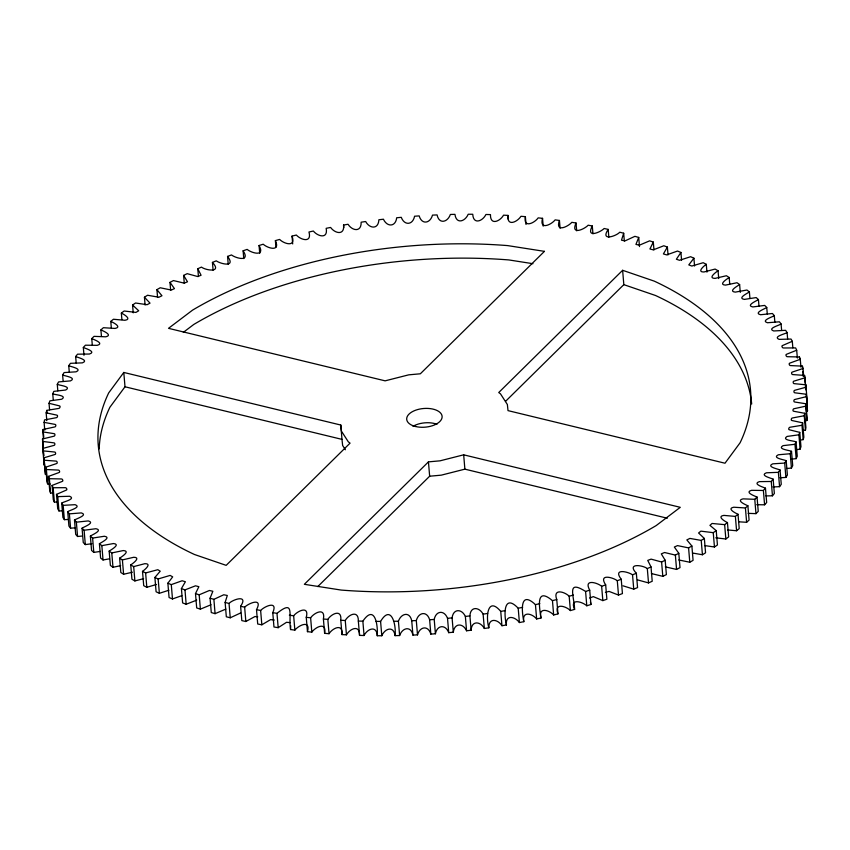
<?xml version="1.0" encoding="UTF-8"?>
<svg xmlns="http://www.w3.org/2000/svg" width="850" height="850" viewBox="0 0 850 850"><rect width="100%" height="100%" fill="white"/><g stroke="black" fill="none" stroke-linecap="round" stroke-linejoin="round"><path stroke-width="1.27" d="M42.521 438.983L43.701 455.749L42.521 438.983L53.805 436.231C55.176 436.358 55.409 433.436 53.943 433.627L42.883 431.906L43.116 429.462L54.57 426.987C55.898 427.157 56.44 424.256 54.942 424.373L44.094 422.365L44.54 419.921L56.153 417.722C57.439 417.934 58.268 415.066 56.748 415.108L46.155 412.824L46.814 410.38L58.544 408.467C59.776 408.701 60.892 405.886 59.362 405.854L49.034 403.293L49.906 400.849L61.731 399.224C67.798 395.367 54.581 394.91 52.742 393.784L53.826 391.361L65.716 390.022C72.069 386.463 59.181 385.433 57.279 384.338L58.565 381.926L70.497 380.885C77.095 377.623 64.621 376.04 62.613 374.967L64.101 372.576L76.054 371.822C82.854 368.879 70.879 366.743 68.744 365.681L70.433 363.322L82.376 362.865C89.335 360.251 77.934 357.584 75.65 356.511L77.541 354.184L89.441 354.036C96.517 351.741 85.776 348.585 83.332 347.48L85.414 345.196L97.251 345.334C104.401 343.389 94.382 339.756 91.757 338.608L94.031 336.356L105.782 336.802C112.954 335.187 103.711 331.128 100.916 329.906L103.371 327.707L115.005 328.44C122.166 327.154 113.762 322.724 110.787 321.396L113.422 319.249L124.918 320.28C132.016 319.313 124.483 314.553 121.348 313.098L124.153 311.004L135.904 312.407L138.709 310.781L132.568 305.022L135.543 303.004L147.093 304.704L150.025 303.142L144.436 297.203L147.571 295.248L158.897 297.245L161.957 295.747L156.921 289.648L160.214 287.767L171.286 290.052L174.452 288.628L169.989 282.381L173.432 280.564L184.227 283.146L187.499 281.796L183.621 275.4L187.191 273.668L197.689 276.537L201.067 275.262L197.784 268.738L201.482 267.091C205.562 270.417 222.53 273.105 212.436 262.406L216.261 260.844C220.639 263.999 236.279 267.782 227.566 256.413L231.498 254.936C235.864 258.336 250.686 262.299 243.121 250.782L247.159 249.39C251.536 253.087 265.498 257.104 259.069 245.512L263.213 244.216C267.612 248.274 280.681 252.206 275.389 240.614L279.618 239.424C284.027 243.897 296.214 247.605 292.039 236.119L296.342 235.025C300.751 239.966 312.088 243.334 308.975 232.008L313.353 231.03C317.719 236.491 328.281 239.381 326.166 228.321L330.597 227.439C334.868 233.463 344.749 235.779 343.57 225.038L348.054 224.273C352.166 230.892 361.484 232.528 361.154 222.19L365.67 221.521C369.548 228.767 378.431 229.659 378.877 219.768L383.424 219.215C386.984 227.077 395.579 227.184 396.695 217.77L401.274 217.334C404.419 225.834 412.866 225.101 414.577 216.229L419.167 215.9C421.812 225.016 430.27 223.444 432.491 215.124L437.07 214.912C439.121 224.623 447.737 222.222 450.373 214.455L454.941 214.359C456.312 224.644 465.237 221.436 468.201 214.242L472.749 214.264C473.333 225.069 482.726 221.117 485.934 214.487L490.461 214.614C490.174 225.898 500.14 221.255 503.54 215.167L508.013 215.411C506.781 227.109 517.438 221.882 520.965 216.293L525.385 216.654C523.133 228.692 534.565 222.987 538.178 217.866L542.544 218.333L543.203 226.153M806.299 394.251L807.479 411.017L806.299 394.251L795.037 392.828C793.613 393.082 793.528 390.161 794.941 390.235L806.034 387.217L805.832 384.806L794.399 383.669C793.018 383.977 792.625 381.076 794.07 381.098L804.95 377.814L804.536 375.424L792.954 374.584C791.616 374.935 790.925 372.087 792.391 372.034L803.027 368.507L802.4 366.138L790.691 365.585C789.416 365.978 788.418 363.194 789.905 363.078L800.275 359.295L799.436 356.968L787.631 356.713C786.399 357.138 785.113 354.439 786.622 354.237L796.694 350.221L795.643 347.926L783.764 347.979C782.574 348.415 781.023 345.822 782.531 345.536L792.296 341.296L791.042 339.044L779.11 339.384C772.501 336.589 785.474 333.954 787.089 332.541L785.634 330.331L773.681 330.969C766.827 328.504 779.386 325.369 781.086 323.967L779.429 321.81L767.486 322.745C760.442 320.62 772.501 316.997 774.297 315.605L772.438 313.501L760.527 314.734C753.334 312.949 764.819 308.869 766.742 307.466L764.692 305.416L752.834 306.946C745.535 305.511 756.362 301.006 758.434 299.561L756.192 297.585L744.419 299.402C737.067 298.308 747.161 293.42 749.392 291.933L746.959 290.02L735.303 292.124C727.929 291.369 737.247 286.131 739.628 284.569L737.024 282.731L725.507 285.111C718.154 284.697 726.633 279.172 729.183 277.504L726.399 275.74L715.041 278.396C707.763 278.311 715.349 272.542 718.059 270.746L715.105 269.067L703.938 271.989C696.777 272.212 703.449 266.262 706.286 264.308L703.184 262.714L691.826 266.039L688.787 264.902L693.908 258.209L690.636 256.7L679.532 260.291L676.377 259.239L680.924 252.461L677.514 251.048L666.676 254.894L663.414 253.927L667.378 247.074L663.829 245.756L653.289 249.857L649.921 248.976L653.31 242.069L649.623 240.847L639.391 245.183L635.938 244.396L638.722 237.447L634.918 236.332L625.026 240.89L621.499 240.189L623.677 233.219L619.756 232.209C616.282 236.162 599.962 241.634 608.186 229.404L604.159 228.491C600.366 232.326 585.544 238.648 592.291 225.994L588.168 225.197C584.428 229.256 570.435 235.641 576.034 223.008L571.816 222.317C568.119 226.674 554.986 232.964 559.438 220.458L555.135 219.874C551.48 224.581 539.208 230.648 542.544 218.333M806.278 396.684L794.984 399.436C793.624 399.309 793.39 402.231 794.856 402.039L805.917 403.761L805.683 406.194L794.219 408.68C792.901 408.499 792.359 411.411 793.857 411.283L804.695 413.291L804.249 415.735L792.646 417.934C791.361 417.733 790.532 420.601 792.051 420.548L802.644 422.843L801.986 425.276L790.256 427.199C789.013 426.966 787.897 429.771 789.438 429.813L799.754 432.374L798.894 434.807L787.068 436.443C780.991 440.289 794.219 440.746 796.046 441.873L794.973 444.295L783.073 445.644C776.719 449.204 789.607 450.234 791.52 451.329L790.234 453.73L778.303 454.782C771.704 458.044 784.178 459.627 786.186 460.7L784.699 463.08L772.746 463.834C765.946 466.777 777.92 468.913 780.056 469.986L778.366 472.334L766.424 472.791C759.464 475.416 770.865 478.072 773.149 479.145L771.258 481.472L759.347 481.631C752.271 483.916 763.024 487.082 765.468 488.176L763.385 490.471L751.538 490.322C744.398 492.277 754.418 495.911 757.042 497.059L754.768 499.301L743.017 498.865C735.845 500.48 745.078 504.539 747.883 505.761L745.418 507.96L733.784 507.216C726.633 508.502 735.037 512.943 738.013 514.271L735.378 516.418L723.881 515.387C716.784 516.343 724.306 521.103 727.451 522.569L724.636 524.652L712.066 523.472L709.941 525.353L716.221 530.634L713.246 532.663L700.867 531.154L698.583 532.992L704.352 538.454L701.218 540.419L689.903 538.411L686.843 539.909L691.879 546.008L688.585 547.899L677.514 545.604L674.347 547.028L678.799 553.286L675.367 555.093L664.572 552.511L661.3 553.871L665.178 560.256L661.597 561.988L651.1 559.13L647.732 560.405L651.015 566.918L647.307 568.576C643.227 565.25 626.269 562.551 636.352 573.251L632.528 574.823C628.161 571.668 612.521 567.885 621.233 579.243L617.291 580.72C612.935 577.32 598.113 573.367 605.678 584.885L601.63 586.266C597.263 582.569 583.302 578.563 589.719 590.155L585.586 591.441C566.334 579.328 574.048 595.287 574.611 609.386L570.382 610.576C565.972 606.103 553.786 602.395 557.961 613.881L553.658 614.975C549.249 610.034 537.912 606.666 541.025 617.992L536.648 618.97C532.281 613.509 521.719 610.619 523.834 621.679L519.403 622.561C515.132 616.537 505.251 614.221 506.43 624.963L501.946 625.727C497.834 619.108 488.516 617.472 488.846 627.81L484.33 628.479C480.452 621.233 471.569 620.341 471.123 630.232L466.576 630.785C463.016 622.923 454.421 622.816 453.305 632.23L448.726 632.666C445.581 624.166 437.134 624.899 435.423 633.771L430.833 634.1C428.188 624.984 419.73 626.556 417.509 634.876L412.93 635.088C410.879 625.377 402.263 627.778 399.627 635.545L395.059 635.641C393.688 625.356 384.763 628.564 381.799 635.758L377.251 635.736C376.667 624.931 367.274 628.883 364.066 635.513L359.539 635.386C359.826 624.102 349.86 628.745 346.46 634.833L341.987 634.589C343.219 622.891 332.562 628.118 329.035 633.707L324.615 633.346C326.868 621.308 315.435 627.013 311.822 632.134L307.456 631.667C310.792 619.352 298.52 625.419 294.865 630.126L290.562 629.542C288.267 615.166 295.216 598.719 276.983 613.349L272.765 612.648C278.364 600.026 264.361 606.401 260.631 610.47L256.509 609.662C263.256 597.008 248.434 603.341 244.641 607.176L240.614 606.263C248.827 594.033 232.518 599.505 229.043 603.457L225.123 602.438L227.301 595.468L223.762 594.777L213.881 599.335L210.067 598.219L212.851 591.271L209.408 590.484L199.176 594.809L195.489 593.597L198.868 586.691L195.511 585.809L184.971 589.9L181.411 588.582L185.385 581.74L182.123 580.763L171.286 584.619L167.875 583.206L172.678 576.852L170.127 575.418L158.153 578.956L154.891 577.458L160.225 571.2L157.824 569.702L145.616 572.953L142.502 571.359C145.35 569.394 152.023 563.454 144.861 563.678L133.684 566.599L130.741 564.921C133.439 563.125 141.036 557.356 133.758 557.271L122.4 559.916L119.616 558.163C122.166 556.495 130.645 550.959 123.293 550.556L111.775 552.936L109.161 551.097C111.552 549.525 120.87 544.287 113.496 543.543L101.841 545.647L99.407 543.734C101.628 542.247 111.733 537.349 104.369 536.254L92.608 538.071L90.366 536.095C92.427 534.661 103.254 530.156 95.954 528.711L84.108 530.241L82.057 528.201C83.98 526.798 95.455 522.707 88.262 520.923L76.362 522.166L74.492 520.062C76.298 518.67 88.358 515.047 81.313 512.911L69.371 513.857L67.713 511.7C69.402 510.297 81.961 507.163 75.119 504.688L63.166 505.336L61.71 503.126C63.325 501.702 76.298 499.078 69.679 496.272L57.758 496.623L56.504 494.371L66.268 490.131C67.777 489.834 66.215 487.252 65.025 487.688L53.146 487.741L52.105 485.435L62.178 481.429C63.686 481.228 62.401 478.529 61.168 478.943L49.364 478.699L48.524 476.361L58.884 472.589C60.382 472.462 59.383 469.678 58.108 470.071L46.389 469.529L45.773 467.16L56.398 463.632C57.874 463.579 57.173 460.732 55.845 461.082L44.264 460.243L43.849 457.853L54.729 454.569C56.164 454.591 55.771 451.69 54.4 451.998L42.957 450.861L42.766 448.449L53.858 445.432C55.271 445.506 55.186 442.584 53.763 442.839L42.5 441.405M290.562 629.542L290.7 625.738M541.025 617.992C538.985 605.529 536.127 586.925 552.457 600.631L556.761 599.548C552.585 588.051 564.761 591.77 569.181 596.232L573.41 595.043M804.344 421.09L806.884 420.538L807.117 418.094L805.917 403.761M523.834 621.679C521.401 609.694 520.179 590.304 535.447 604.637L539.824 603.649M802.878 430.567L805.46 430.079L805.906 427.635L804.695 413.291M506.43 624.963C503.604 613.456 504.007 593.289 518.202 608.228L522.633 607.346M800.583 440.045L803.186 439.62L803.845 437.176L802.644 422.843M488.846 627.81C485.594 616.792 487.645 595.871 500.746 611.394L501.946 625.727M796.153 449.692L800.094 449.151L800.966 446.707L799.754 432.374M471.123 630.232L469.922 615.899C470.358 605.997 479.241 606.9 483.119 614.136L484.33 628.479M791.414 459.17L796.174 458.639L797.258 456.216L796.046 441.873M453.305 632.23L452.094 617.886C453.22 608.483 461.816 608.579 465.364 616.452L466.576 630.785M786.664 468.488L791.435 468.074L792.721 465.662L791.52 451.329M435.423 633.771L434.212 619.438C435.933 610.555 444.38 609.832 447.525 618.322L448.726 632.666M589.581 598.039L593.321 596.626L602.841 600.61L606.879 599.218L605.678 584.885M779.928 477.796L785.899 477.424L787.387 475.033L786.186 460.7M417.509 634.876L416.309 620.543C418.529 612.213 426.987 610.651 429.632 619.767L430.833 634.1M772.937 486.933L779.567 486.678L781.256 484.319L780.056 469.986M123.792 372.449L108.715 392.87A327.293 172.476 -4.8 0 0 194.491 554.508L226.174 565.356L350.062 443.137L348.309 441.819L341.434 431.152L340.786 425.043L123.792 372.449L125.003 386.782L109.916 407.214A327.293 172.476 -4.8 0 0 99.184 448.896M399.627 635.545L398.416 621.201C401.051 613.445 409.679 611.044 411.729 620.755L412.93 635.088M765.85 495.901L772.459 495.816L774.35 493.489L773.149 479.145M381.799 635.758L380.587 621.414C390.979 603.936 396.408 624.208 395.059 635.641M756.691 504.709L764.586 504.804L766.668 502.52L765.468 488.176M289.361 615.209L293.654 615.793C297.319 611.076 309.581 605.009 306.255 617.323L310.622 617.801C314.234 612.68 325.656 606.964 323.404 619.013L327.834 619.374C331.362 613.785 342.019 608.558 340.786 620.256L345.259 620.5C348.659 614.401 358.626 609.769 358.339 621.053L362.854 621.18C374.414 604.106 378.101 623.9 377.251 635.736M428.453 461.869L304.353 584.311L341.19 590.07A327.293 172.476 -4.8 0 0 656.189 525.566L680.287 507.322L463.675 454.824L440.056 460.828L428.453 461.869L429.654 476.212L317.772 586.585M622.625 270.3L498.737 392.53L500.48 393.837L507.365 404.515L508.013 410.624L724.997 463.218L740.084 442.786A327.293 172.476 -4.8 0 0 654.298 281.148L622.625 270.3L623.826 284.644L505.569 401.317M748.138 513.347L755.969 513.644L758.242 511.392L757.042 497.059M738.873 521.804L746.629 522.293L749.084 520.094L747.883 505.761M727.632 529.954L736.578 530.751L739.213 528.604L738.013 514.271M183.334 332.361L193.811 324.434A327.293 172.476 -4.8 0 1 508.81 259.93L532.95 263.702M715.774 537.816L725.847 538.996L728.652 536.903L727.451 522.569M704.554 545.562L714.457 546.996L717.432 544.977L716.221 530.634M272.765 612.648L273.966 626.992L278.184 627.683L286.503 622.306L290.296 622.625M692.718 553.063L702.429 554.753L705.564 552.798L704.352 538.454M256.509 609.662L257.709 624.006L261.832 624.803L270.576 619.618L274.316 620.032M678.714 559.948L689.786 562.232L693.079 560.352L691.879 546.008M240.614 606.263L241.814 620.596L245.841 621.509L254.989 616.516L257.741 616.834M665.327 566.854L676.568 569.436L680.011 567.619L678.799 553.286M225.123 602.438L226.323 616.781L230.244 617.791L240.656 612.956M651.429 573.58L662.809 576.332L666.379 574.6L665.178 560.256M196.711 600.143L186.171 604.244L182.623 602.926L181.411 588.582M210.067 598.219L211.278 612.553L215.082 613.668L225.856 609.078M637.457 579.859L648.518 582.909L652.216 581.262L651.015 566.918M195.489 593.597L196.69 607.931L200.377 609.153L211.055 604.743M623.018 585.82L633.739 589.156L637.564 587.594L636.352 573.251M667.314 518.224L464.876 469.158L441.256 475.161L429.654 476.212M605.402 592.418L609.025 591.388L618.503 595.064L622.434 593.587L621.233 579.243M167.875 583.206L169.076 597.539L172.486 598.952L181.794 595.669M154.891 577.458L156.092 591.791L159.364 593.3L168.895 590.24M574.611 609.386C569.319 597.794 582.388 601.726 586.787 605.784L590.931 604.488L589.719 590.155M142.502 571.359L143.714 585.692L146.816 587.286L156.559 584.46M130.741 564.921L131.941 579.254L134.895 580.933L143.586 578.659M119.616 558.163L120.817 572.496L123.601 574.26L132.441 572.199M109.161 551.097L110.373 565.431L112.976 567.269L120.657 565.686M99.407 543.734L100.608 558.067L103.041 559.98L109.512 558.811M500.746 611.394L505.229 610.619M90.366 536.095L91.566 550.439L93.808 552.415L100.353 551.406M483.119 614.136L487.645 613.477M82.057 528.201L83.257 542.534L85.308 544.584L91.896 543.734M465.364 616.452L469.922 615.899M74.492 520.062L75.703 534.395L77.562 536.499L82.323 536.01M447.525 618.322L452.094 617.886M67.713 511.7L68.914 526.033L70.571 528.19L75.353 527.818M429.632 619.767L434.212 619.438M61.71 503.126L62.911 517.459L64.366 519.669L67.957 519.477M411.729 620.755L416.309 620.543M56.504 494.371L57.704 508.704L58.958 510.956L62.932 510.839M393.848 621.297L398.416 621.201M52.105 485.435L53.306 499.779L54.357 502.074L56.992 502.063M376.04 621.393L380.587 621.414M48.524 476.361L49.725 490.705L50.564 493.032L53.189 493.096M45.773 467.16L46.973 481.493L47.6 483.862L50.203 483.99M125.003 386.782L341.987 439.376L342.635 445.485L345.387 449.756M623.826 284.644L655.509 295.492A327.293 172.476 -4.8 0 1 751.687 404.016M590.431 602.002L590.931 604.488M805.832 384.806L807.234 401.551L807.043 399.139M804.95 377.814L805.938 389.544M804.536 375.424L805.194 383.244M805.418 385.847L805.736 389.757M803.027 368.507L803.686 376.327M802.4 366.138L802.623 368.741M802.836 371.354L803.282 376.561M805.683 406.194L806.884 420.538M800.275 359.295L800.934 367.115M799.436 356.968L799.659 359.571M804.249 415.735L805.46 430.079M796.694 350.221L797.353 358.041M801.986 425.276L803.186 439.62M792.296 341.296L792.848 347.809M798.894 434.807L800.094 449.151M787.089 332.541L787.642 339.054M794.973 444.295L796.174 458.639M781.086 323.967L781.639 330.48M790.234 453.73L791.435 468.074M774.297 315.605L774.849 322.118M784.699 463.08L785.899 477.424M766.742 307.466L767.284 313.979M778.366 472.334L779.567 486.678M758.434 299.561L758.976 306.085M771.258 481.472L772.459 495.816M749.392 291.933L749.934 298.446M763.385 490.471L764.586 504.804M739.628 284.569L740.286 292.389M754.768 499.301L755.969 513.644M729.183 277.504L729.725 284.017M745.418 507.96L746.629 522.293M718.059 270.746L718.718 278.566M735.378 516.418L736.578 530.751M706.286 264.308L706.945 272.127M724.636 524.652L725.847 538.996M693.908 258.209L694.556 266.029M713.246 532.663L714.457 546.996M680.924 252.461L681.583 260.281M701.218 540.419L702.429 554.753M667.378 247.074L668.036 254.894M688.585 547.899L689.786 562.232M653.31 242.069L653.958 249.889M675.367 555.093L676.568 569.436M638.722 237.447L639.487 246.574M661.597 561.988L662.809 576.332M623.677 233.219L624.336 241.039M647.307 568.576L648.518 582.909M608.186 229.404L608.844 237.224M632.528 574.823L633.739 589.156M592.291 225.994L592.949 233.814M617.291 580.72L618.503 595.064M576.034 223.008L576.683 230.828M601.63 586.266L602.841 600.61M559.438 220.458L560.086 228.278M585.586 591.441L586.787 605.784M569.181 596.232L570.382 610.576M525.385 216.654L526.044 224.474M556.761 599.548L557.961 613.881M552.457 600.631L553.658 614.975M508.013 215.411L508.342 219.321M535.447 604.637L536.648 618.97M518.202 608.228L519.403 622.561M463.675 454.824L464.876 469.158M343.57 225.038L343.783 227.651M362.854 621.18L364.066 635.513M358.339 621.053L359.539 635.386M340.786 425.043L341.987 439.376M345.259 620.5L346.46 634.833M340.786 620.256L341.987 634.589M327.834 619.374L329.035 633.707M292.039 236.119L292.697 243.939M323.404 619.013L324.615 633.346M310.622 617.801L311.822 632.134M275.389 240.614L275.942 247.137M306.255 617.323L307.456 631.667M293.654 615.793L294.865 630.126M259.069 245.512L259.728 253.332M276.983 613.349L278.184 627.683M243.121 250.782L243.769 258.602M260.631 610.47L261.832 624.803M227.566 256.413L228.214 264.233M244.641 607.176L245.841 621.509M212.436 262.406L213.095 270.226M229.043 603.457L230.244 617.791M197.784 268.738L198.443 276.558M213.881 599.335L215.082 613.668M183.621 275.4L184.28 283.22M199.176 594.809L200.377 609.153M169.989 282.381L170.648 290.201M184.971 589.9L186.171 604.244M156.921 289.648L157.579 297.468M171.286 584.619L172.486 598.952M144.436 297.203L145.095 305.022M158.153 578.956L159.364 593.3M132.568 305.022L133.227 312.842M145.616 572.953L146.816 587.286M121.348 313.098L121.89 319.611M133.684 566.599L134.895 580.933M110.787 321.396L111.329 327.909M122.4 559.916L123.601 574.26M100.916 329.906L101.458 336.419M111.775 552.936L112.976 567.269M91.757 338.608L92.299 345.121M101.841 545.647L103.041 559.98M83.332 347.48L83.98 355.3M92.608 538.071L93.808 552.415M75.65 356.511L76.203 363.035M84.108 530.241L85.308 544.584M68.744 365.681L69.286 372.194M76.362 522.166L77.562 536.499M62.613 374.967L63.155 381.48M69.371 513.857L70.571 528.19M57.279 384.338L57.821 390.851M63.166 505.336L64.366 519.669M52.742 393.784L53.295 400.308M57.758 496.623L58.958 510.956M49.034 403.293L49.587 409.806M46.814 410.38L47.026 412.994M53.146 487.741L54.357 502.074M46.155 412.824L46.803 420.644M49.364 478.699L50.564 493.032M44.094 422.365L44.752 430.185M43.116 429.462L43.764 437.283M46.389 469.529L47.6 483.862M42.883 431.906L43.424 438.419M44.264 460.243L45.464 474.576L43.849 457.853M42.766 448.449L44.168 465.194L43.966 462.783M413.015 426.317A17.776 9.371 -4.8 0 1 436.942 424.267M544.446 251.356L420.346 373.788L408.744 374.839L385.124 380.842L168.502 328.334L192.61 310.101A327.293 172.476 -4.8 0 1 507.609 245.597L544.446 251.356M415.597 426.519A17.776 9.371 -4.8 0 0 442.127 416.723A17.776 9.371 -4.8 0 0 415.469 410.263A17.776 9.371 -4.8 0 0 415.597 426.519"/></g></svg>
